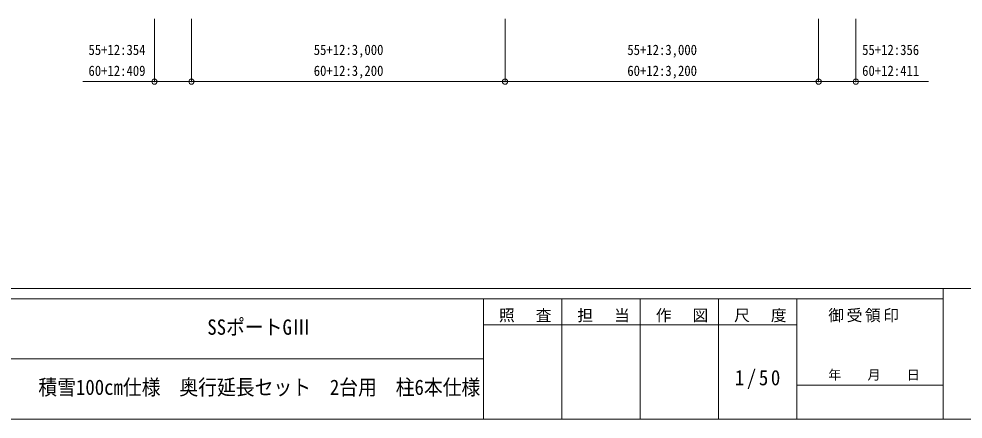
# Model space of a CAD drawing. Units: millimetres, scale not verified. Extents: x -88263 to 14131, y -29850 to 9646.
# Drawn here: x 136 to 9170, y -9754 to -5928 of the extents above; entities that cross this region are included whole.
import ezdxf
from ezdxf.enums import TextEntityAlignment as Align

# ---------------------------------------------------------------- set-up
doc = ezdxf.new("R2010")
doc.units = ezdxf.units.MM
doc.header["$LTSCALE"] = 50
doc.header["$PDMODE"] = 32
doc.header["$PDSIZE"] = 50
doc.layers.add('0-6_手摺', color=5, linetype='Continuous', lineweight=5)
doc.layers.add('F-0_ﾚｲﾔ240', color=7, linetype='Continuous', lineweight=9)
doc.styles.add('ＭＳ ゴシック', font='')
doc.styles.get('ＭＳ ゴシック').set_extended_font_data('MS Gothic')

msp = doc.modelspace()

# ---------------------------------------------------------------- linework, layer by layer
at = {"layer": '0-6_手摺', "color": 6, "lineweight": 9}
for p, q in [((1433.15, -6527.86), (1433.15, -5927.86)), ((1787.15, -6527.86), (1787.15, -5927.86)), ((4787.15, -6527.86), (4787.15, -5927.86)), ((7787.15, -6527.86), (7787.15, -5927.86)), ((8143.15, -6527.86), (8143.15, -5927.86)), ((1433.15, -6527.86), (747.17, -6527.86)), ((1433.15, -6527.86), (1787.15, -6527.86)), ((1787.15, -6527.86), (4787.15, -6527.86)), ((4787.15, -6527.86), (7787.15, -6527.86)), ((7787.15, -6527.86), (8143.15, -6527.86)), ((8143.15, -6527.86), (8837.46, -6527.86))]:
    msp.add_line(p, q, dxfattribs=at)
at = {"layer": '0-6_手摺', "color": 6}
for p in [(1433.15, -6527.86), (1787.15, -6527.86), (4787.15, -6527.86), (7787.15, -6527.86), (8143.15, -6527.86)]:
    msp.add_point(p, dxfattribs=at)
at = {"layer": 'F-0_ﾚｲﾔ240', "color": 5, "lineweight": 5}
for p, q in [((-13975.76, -8504.43), (13424.24, -8504.43)), ((8979.65, -8504.43), (8979.65, -9754.43)), ((-13975.76, -8604.43), (8979.65, -8604.43)), ((4579.65, -8604.43), (4579.65, -9754.43)), ((5329.65, -8604.43), (5329.65, -9754.43)), ((6079.65, -8604.43), (6079.65, -9754.43)), ((6829.64, -8604.43), (6829.64, -9754.43)), ((7579.65, -8604.43), (7579.65, -9754.43)), ((4579.65, -8854.43), (7579.65, -8854.43)), ((-5670.35, -9179.43), (4579.65, -9179.43)), ((7579.65, -9429.43), (8979.65, -9429.43)), ((-13975.76, -9754.43), (13424.24, -9754.43))]:
    msp.add_line(p, q, dxfattribs=at)

# ---------------------------------------------------------------- texts
at = {"layer": '0-6_手摺', "color": 7, "style": 'ＭＳ ゴシック', "width": 0.9}
for s, p in [('55+12:354', (802.19, -6302.86)), ('55+12:3,000', (2957.15, -6302.86)), ('55+12:3,000', (5957.15, -6302.86)), ('55+12:356', (8203.55, -6302.86)), ('60+12:409', (802.19, -6502.86)), ('60+12:3,200', (2957.15, -6502.86)), ('60+12:3,200', (5957.15, -6502.86)), ('60+12:411', (8203.55, -6502.86))]:
    msp.add_text(s, height=98.97, dxfattribs=at).set_placement(p, align=Align.BOTTOM_LEFT)
at = {"layer": 'F-0_ﾚｲﾔ240', "style": 'ＭＳ ゴシック', "width": 0.9}
for s, p in [('SSポートGⅢ', (1939.03, -8991.93)), ('積雪100㎝仕様\u3000奥行延長セット\u30002台用\u3000柱6本仕様', (322.7, -9566.93))]:
    msp.add_text(s, height=146.6, dxfattribs=at).set_placement(p, align=Align.BOTTOM_LEFT)
at = {"layer": 'F-0_ﾚｲﾔ240', "style": 'ＭＳ ゴシック'}
msp.add_text('年\u3000\u3000月\u3000\u3000日', height=91.64, dxfattribs=at).set_placement((7879.65, -9404.43), align=Align.BOTTOM_LEFT)
at = {"layer": 'F-0_ﾚｲﾔ240', "attachment_point": 7, "style": 'ＭＳ ゴシック'}
for s, insert, char_height in [('\\T1.17;照\u3000査', (4729.65, -8829.43), 110), ('\\T1.17;担\u3000当', (5479.65, -8829.43), 110), ('\\T1.17;作\u3000図', (6229.65, -8829.43), 110), ('\\T1.17;尺\u3000度', (6979.65, -8829.43), 110), ('\\T1.17;御受領印', (7879.65, -8829.43), 110), ('\\T1.28;\\W0.9;1/50', (6985.9, -9466.93), 146.6)]:
    msp.add_mtext(s, dxfattribs=dict(at, insert=insert, char_height=char_height))

doc.saveas('drawing.dxf')
